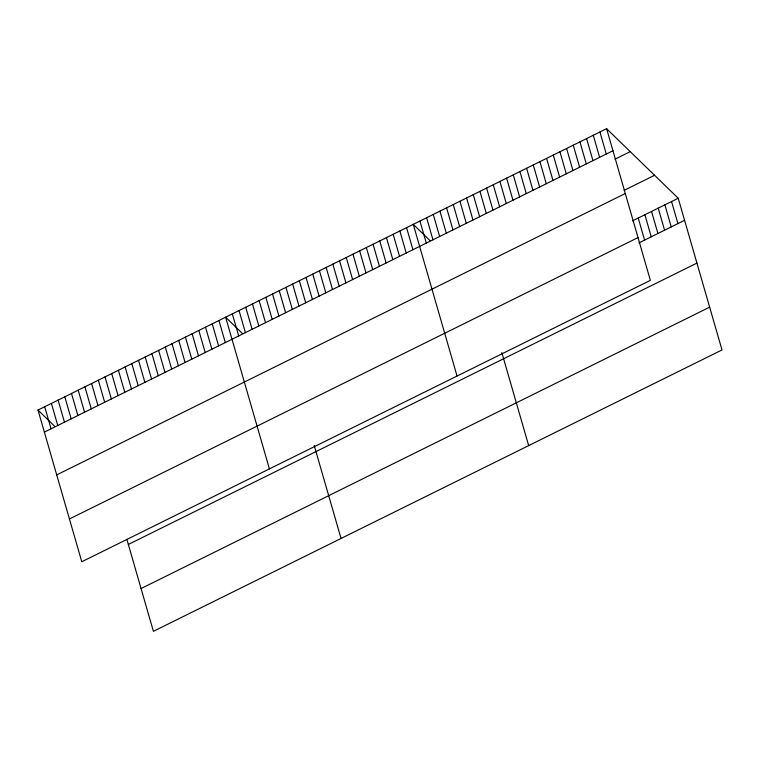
<?xml version="1.0" encoding="UTF-8"?>
<svg xmlns="http://www.w3.org/2000/svg" width="760" height="760" viewBox="0 0 760 760"><rect width="100%" height="100%" fill="white"/><g stroke="black" fill="none" stroke-linecap="round" stroke-linejoin="round"><path stroke-width="1.14" d="M606.594 128.677L650.37 280.373L81.785 561.754L38 410.058L606.594 128.677L678.214 198.246L722 349.942L153.406 631.322L126.873 539.372M44.365 432.117L612.959 150.736M614.992 159.173L630.23 151.639M624.102 190.37L654.578 175.294M56.715 474.895L625.299 193.515M632.51 220.865L678.214 198.246M69.436 518.975L638.029 237.585M638.875 242.924L684.579 220.305M128.335 544.464L696.929 263.084M141.066 588.544L709.65 307.154M430.151 240.749L413.269 224.352L457.055 376.038M242.516 333.602L225.634 317.205L269.42 468.901M38 410.058L54.882 426.464M671.555 201.542L677.92 223.601M664.886 204.848L671.251 226.898M658.217 208.145L664.582 230.195M651.548 211.441L657.913 233.5M644.889 214.738L651.253 236.797M638.219 218.044L644.584 240.093M599.925 131.974L606.29 154.033M593.256 135.28L599.621 157.329M586.596 138.577L592.961 160.626M579.928 141.873L586.292 163.932M573.258 145.169L579.623 167.228M566.589 148.475L572.954 170.525M559.93 151.772L566.295 173.831M553.261 155.068L559.626 177.127M546.592 158.375L552.957 180.424M539.933 161.671L546.297 183.72M533.264 164.968L539.628 187.026M526.594 168.264L532.959 190.323M519.925 171.57L526.29 193.619M513.266 174.866L519.631 196.916M506.597 178.163L512.962 200.222M499.928 181.459L506.293 203.518M493.269 184.766L499.633 206.815M486.6 188.062L492.964 210.111M479.93 191.358L486.295 213.417M473.262 194.655L479.636 216.714M466.602 197.961L472.967 220.01M459.933 201.257L466.298 223.307M501.847 352.64L528.675 445.607M453.264 204.554L459.629 226.613M446.604 207.85L452.969 229.909M439.935 211.156L446.3 233.206M433.266 214.453L439.631 236.502M426.597 217.749L432.972 239.809M419.938 221.046L426.303 243.105M406.572 227.667L412.937 249.717M399.865 230.983L406.229 253.032M393.167 234.298L399.532 256.348M386.469 237.614L392.834 259.673M379.762 240.929L386.127 262.988M373.065 244.245L379.43 266.304M366.358 247.56L372.723 269.62M359.66 250.876L366.026 272.935M352.963 254.191L359.328 276.25M346.256 257.517L352.621 279.566M339.558 260.832L345.923 282.881M332.851 264.147L339.216 286.197M326.154 267.463L332.519 289.512M319.456 270.778L325.822 292.828M312.749 274.094L319.115 296.153M306.052 277.409L312.417 299.469M299.345 280.725L305.71 302.784M292.647 284.041L299.012 306.099M285.95 287.356L292.315 309.415M279.243 290.672L285.608 312.731M272.545 293.997L278.91 316.046M314.212 445.493L341.041 538.46M265.838 297.312L272.203 319.361M259.141 300.627L265.506 322.677M252.444 303.943L258.808 325.992M245.737 307.258L252.101 329.308M239.039 310.574L245.404 332.623M232.332 313.889L238.707 335.948M218.937 320.52L225.302 342.579M212.23 323.836L218.595 345.895M205.532 327.151L211.898 349.21M198.825 330.467L205.2 352.526M192.128 333.792L198.493 355.841M185.43 337.108L191.795 359.157M178.724 340.423L185.089 362.472M172.026 343.738L178.391 365.788M165.319 347.054L171.693 369.103M158.621 350.369L164.986 372.419M151.924 353.685L158.289 375.744M145.217 357L151.582 379.059M138.519 360.316L144.884 382.375M131.822 363.631L138.187 385.69M125.115 366.947L131.48 389.006M118.418 370.262L124.782 392.322M111.71 373.587L118.076 395.637M105.013 376.903L111.378 398.952M98.315 380.219L104.68 402.268M91.609 383.534L97.973 405.584M84.911 386.849L91.276 408.899M78.204 390.165L84.569 412.214M71.506 393.481L77.871 415.54M64.809 396.796L71.174 418.855M58.102 400.111L64.467 422.17M51.404 403.427L57.77 425.486M44.697 406.742L51.062 428.801"/></g></svg>
